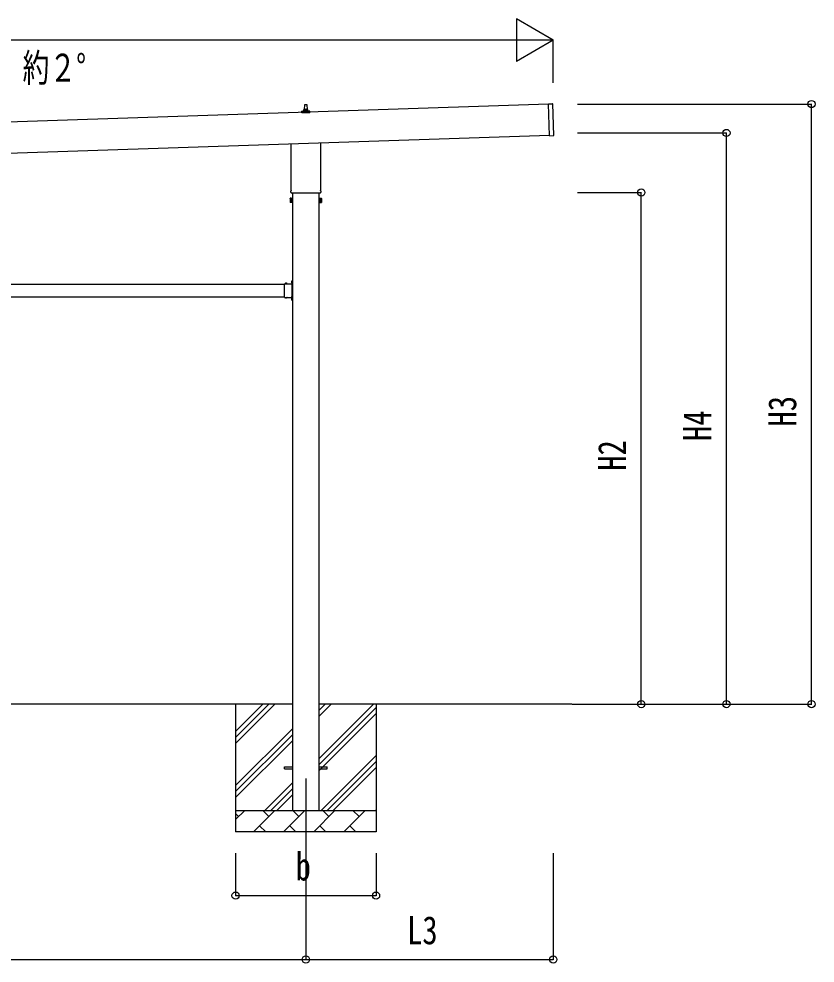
# Model space of a CAD drawing. Units: millimetres, scale not verified. Extents: x -16820 to 16820, y -11880 to 11880.
# Drawn here: x -1603 to 2140, y -3751 to 685 of the extents above; entities that cross this region are included whole.
import ezdxf
from ezdxf.enums import TextEntityAlignment as Align

# ---------------------------------------------------------------- set-up
doc = ezdxf.new("R2010")
doc.units = ezdxf.units.MM
doc.header["$LTSCALE"] = 50
for name, color, linetype in [('0-2_USER1', 3, 'Continuous'), ('0-4_YKK_12', 2, 'Continuous'), ('0-5_YKK_13', 4, 'Continuous'), ('0-6_YKK_A1', 4, 'Continuous'), ('0-7_YKK_D', 6, 'Continuous')]:
    doc.layers.add(name, color=color, linetype=linetype)
doc.styles.add('ＭＳ ゴシック', font='')
doc.styles.get('ＭＳ ゴシック').set_extended_font_data('MS Gothic')

msp = doc.modelspace()

# ---------------------------------------------------------------- linework, layer by layer
at = {"layer": '0-4_YKK_12'}
msp.add_line((-254.03, -2884.13), (-254.03, -3384.13), dxfattribs=at)
at = {"layer": '0-5_YKK_13'}
for p, q in [((-260.03, 258.47), (-259.31, 281.99)), ((-258.31, 282.97), (-249.76, 282.97)), ((-248.76, 281.99), (-248.03, 258.47)), ((886.74, 285.9), (905.72, 286.54)), ((891.74, 135.99), (886.74, 285.9)), ((911.69, 137.65), (906.76, 285.57)), ((-272.28, 242.97), (-272.28, 250.68)), ((-235.78, 242.97), (-272.28, 242.97)), ((-271.9, 251.47), (-236.17, 251.47)), ((-271.52, 251.65), (-264.8, 253.28)), ((-264.42, 253.47), (-243.65, 253.47)), ((-264.03, 254.25), (-264.03, 258.47)), ((-263.03, 258.47), (-245.03, 258.47)), ((-244.03, 254.25), (-244.03, 258.47)), ((-236.55, 251.65), (-243.27, 253.28)), ((-235.78, 242.97), (-235.78, 250.68)), ((891.74, 135.99), (910.72, 136.62)), ((-322.33, -121.02), (-322.33, 98.55)), ((-185.73, 103.1), (-185.73, -121.02)), ((-324.03, -129.79), (-324.03, -124.29)), ((-184.03, -124.29), (-184.03, -129.79)), ((-328.03, -159.29), (-327.27, -157.98)), ((-328.03, -159.29), (-328.03, -176.29)), ((-328.03, -176.29), (-327.27, -177.61)), ((-321.03, -162.89), (-327.27, -162.89)), ((-321.03, -172.7), (-327.27, -172.7)), ((-186.1, -133.29), (-321.97, -133.29)), ((-318.53, -176.99), (-321.03, -176.99)), ((-189.53, -176.99), (-187.03, -176.99)), ((-187.03, -162.89), (-180.79, -162.89)), ((-187.03, -172.7), (-180.79, -172.7)), ((-180.03, -159.29), (-180.79, -157.98)), ((-180.03, -176.29), (-180.79, -177.61)), ((-180.03, -159.29), (-180.03, -176.29)), ((-321.03, -177.61), (-327.27, -177.61)), ((-187.03, -177.61), (-180.79, -177.61)), ((-354.53, -569.41), (-354.53, -559.03)), ((-354.53, -559.03), (-318.13, -559.03)), ((-354.53, -611.41), (-354.53, -570.84)), ((-351.27, -558.17), (-351.27, -558.33)), ((-350.57, -559.03), (-342.5, -559.03)), ((-347.66, -559.03), (-348.98, -556.37)), ((-345.41, -559.03), (-344.08, -556.37)), ((-341.8, -558.17), (-341.8, -558.33)), ((-322.23, -551.13), (-316.53, -551.13)), ((-318.53, -560.63), (-321.53, -560.63)), ((-318.13, -550), (-320.79, -548.68)), ((-318.13, -552.25), (-320.79, -553.58)), ((-319, -546.39), (-318.83, -546.39)), ((-319, -555.86), (-318.83, -555.86)), ((-318.53, -569.41), (-318.53, -562.63)), ((-318.53, -611.41), (-318.53, -570.84)), ((-318.13, -543.63), (-316.53, -543.63)), ((-318.13, -560.59), (-318.13, -543.63)), ((-318.13, -547.09), (-318.13, -555.16)), ((-316.53, -548.13), (-318.13, -548.13)), ((-318.13, -549.13), (-316.53, -549.13)), ((-318.13, -553.13), (-316.53, -553.13)), ((-316.53, -554.13), (-318.13, -554.13)), ((-354.53, -623.23), (-354.53, -612.84)), ((-318.53, -619.63), (-318.53, -612.84)), ((-354.53, -623.23), (-318.13, -623.23)), ((-351.27, -624.09), (-351.27, -623.93)), ((-350.57, -623.23), (-342.5, -623.23)), ((-347.66, -623.23), (-348.98, -625.88)), ((-345.41, -623.23), (-344.08, -625.88)), ((-341.8, -624.09), (-341.8, -623.93)), ((-321.53, -621.63), (-318.53, -621.63)), ((-318.13, -630), (-320.79, -628.68)), ((-318.13, -632.25), (-320.79, -633.58)), ((-319, -626.39), (-318.83, -626.39)), ((-319, -635.86), (-318.83, -635.86)), ((-318.13, -638.63), (-318.13, -621.67)), ((-318.13, -627.09), (-318.13, -635.16)), ((-318.13, -629.13), (-316.53, -629.13)), ((-318.13, -633.13), (-316.53, -633.13)), ((-318.13, -638.63), (-316.53, -638.63)), ((-354.03, -2829.63), (-316.53, -2829.63)), ((-354.03, -2838.63), (-354.03, -2829.63)), ((-354.03, -2838.63), (-316.53, -2838.63)), ((-191.53, -2829.63), (-154.03, -2829.63)), ((-191.53, -2838.63), (-154.03, -2838.63)), ((-154.03, -2838.63), (-154.03, -2829.63))]:
    msp.add_line(p, q, dxfattribs=at)
for points in [[(-321.03, -177.61), (-321.03, -157.98), (-327.27, -157.98)], [(-321.03, -176.99), (-321.03, -158.59), (-318.53, -158.59)], [(-187.03, -176.99), (-187.03, -158.59), (-189.53, -158.59)], [(-187.03, -177.61), (-187.03, -157.98), (-180.79, -157.98)], [(-318.53, -562.63), (-321.53, -562.63), (-321.53, -559.03)], [(-316.53, -558.63), (-316.53, -552.63), (-316.53, -549.63), (-316.53, -543.63)], [(-318.53, -619.63), (-321.53, -619.63), (-321.53, -623.23)], [(-316.53, -638.63), (-316.53, -632.63), (-316.53, -629.63), (-316.53, -623.63)]]:
    msp.add_lwpolyline(points, dxfattribs=at)
for points in [[(-318.53, -178.29), (-318.53, -157.29), (-316.53, -157.29), (-316.53, -178.29)], [(-189.53, -178.29), (-189.53, -157.29), (-191.53, -157.29), (-191.53, -178.29)]]:
    msp.add_lwpolyline(points, close=True, dxfattribs=at)
for centre, radius, start, end in [((-258.31, 281.97), 1, 90, 178.60509), ((-249.76, 281.97), 1, 1.39491, 90), ((905.76, 285.54), 1, 1.90915, 91.90915), ((-271.28, 250.68), 1, 103.62699, 180), ((-265.03, 254.25), 1, 283.62699, 0), ((-259.95, 257.83), 4.13, 90, 171.17633), ((-263.03, 257.47), 1, 90, 180), ((-250.7, 258.47), 4.83, 133.60282, 180), ((-257.37, 258.47), 4.83, 0, 46.39718), ((-248.12, 257.83), 4.13, 8.82367, 90), ((-245.03, 257.47), 1, 0, 90), ((-243.03, 254.25), 1, 180, 256.37301), ((-236.78, 250.68), 1, 0, 76.37301), ((910.69, 137.62), 1, 271.90915, 1.90915), ((-320.03, -124.29), 4, 125.09963, 180), ((-320.03, -129.79), 4, 180, 194.47751), ((-320.03, -129.79), 4, 194.47751, 241.04498), ((-188.03, -129.79), 4, 298.95502, 345.52249), ((-188.03, -124.29), 4, 0, 54.90037), ((-188.03, -129.79), 4, 345.52249, 0), ((-323.69, -160.43), 4.34, 145.61575, 214.38425), ((-323.69, -175.15), 4.34, 145.61575, 214.38425), ((-311.79, -167.79), 16.24, 162.41205, 197.58795), ((-184.38, -160.43), 4.34, 325.61575, 34.38425), ((-196.27, -167.79), 16.24, 342.41205, 17.58795), ((-184.38, -175.15), 4.34, 325.61575, 34.38425), ((-355.23, -570.13), 1, 314.427, 45.573), ((-350.41, -558.17), 0.862, 129.12355, 180), ((-350.57, -558.33), 0.7, 180, 270), ((-346.53, -562.93), 7, 90, 129.12355), ((-346.53, -562.93), 7, 50.87645, 90), ((-342.5, -558.33), 0.7, 270, 0), ((-342.66, -558.17), 0.862, 0, 50.87645), ((-314.23, -551.13), 7, 140.87645, 180), ((-314.23, -551.13), 7, 180, 219.12355), ((-319, -547.25), 0.862, 90, 140.87645), ((-319, -555), 0.862, 219.12355, 270), ((-318.83, -547.09), 0.7, 0, 90), ((-318.83, -555.16), 0.7, 270, 0), ((-317.83, -570.13), 1, 134.427, 225.573), ((-318.53, -558.63), 2, 270, 0), ((-355.23, -612.13), 1, 314.427, 45.573), ((-317.83, -612.13), 1, 134.427, 225.573), ((-350.57, -623.93), 0.7, 90, 180), ((-350.41, -624.09), 0.862, 180, 230.87645), ((-346.53, -619.33), 7, 230.87645, 270), ((-346.53, -619.33), 7, 270, 309.12355), ((-342.5, -623.93), 0.7, 0, 90), ((-342.66, -624.09), 0.862, 309.12355, 0), ((-314.23, -631.13), 7, 140.87645, 180), ((-314.23, -631.13), 7, 180, 219.12355), ((-319, -627.25), 0.862, 90, 140.87645), ((-319, -635), 0.862, 219.12355, 270), ((-318.83, -627.09), 0.7, 0, 90), ((-318.83, -635.16), 0.7, 270, 0), ((-318.53, -623.63), 2, 0, 90)]:
    msp.add_arc(centre, radius, start, end, dxfattribs=at)
at = {"layer": '0-6_YKK_A1'}
for p, q in [((886.81, 283.91), (-4505.26, 104.2)), ((-4500.43, -40.72), (891.63, 139.02)), ((-316.53, -133.29), (-316.53, -3034.13)), ((-191.53, -3034.13), (-191.53, -133.29)), ((-3253.53, -561.13), (-354.53, -561.13)), ((-3253.53, -621.13), (-354.53, -621.13)), ((-321.53, -621.13), (-317.03, -621.13)), ((-316.53, -2534.13), (-3291.53, -2534.13)), ((-584.03, -2534.13), (-584.03, -3134.13)), ((-584.03, -2719.18), (-398.98, -2534.13)), ((-584.03, -2690.89), (-427.27, -2534.13)), ((-584.03, -2662.61), (-455.55, -2534.13)), ((996.85, -2534.13), (-191.53, -2534.13)), ((-191.53, -2789.23), (63.57, -2534.13)), ((-191.53, -2591.24), (-134.42, -2534.13)), ((-191.53, -2562.95), (-162.71, -2534.13)), ((-191.53, -2817.51), (75.97, -2550.01)), ((75.97, -2534.13), (75.97, -3134.13)), ((-191.53, -2845.79), (75.97, -2578.29)), ((-584.03, -2917.17), (-316.53, -2649.67)), ((-584.03, -2945.45), (-316.53, -2677.95)), ((-584.03, -2973.74), (-316.53, -2706.24)), ((-181.88, -3034.13), (75.97, -2776.28)), ((-153.59, -3034.13), (75.97, -2804.57)), ((-125.31, -3034.13), (75.97, -2832.85)), ((-446.43, -3034.13), (-316.53, -2904.23)), ((-418.15, -3034.13), (-316.53, -2932.51)), ((-389.87, -3034.13), (-316.53, -2960.79)), ((-584.03, -3034.13), (75.97, -3034.13)), ((-584.03, -3077.02), (-541.14, -3034.13)), ((-569.69, -3062.68), (-584.03, -3048.34)), ((-499.72, -3134.13), (-399.72, -3034.13)), ((-428.27, -3062.68), (-456.83, -3034.13)), ((-358.3, -3134.13), (-258.3, -3034.13)), ((-286.85, -3062.68), (-315.4, -3034.13)), ((-216.88, -3134.13), (-116.88, -3034.13)), ((-145.43, -3062.68), (-173.98, -3034.13)), ((-75.46, -3134.13), (24.54, -3034.13)), ((-4.01, -3062.68), (-32.56, -3034.13)), ((72.68, -3034.13), (75.97, -3030.84)), ((75.97, -3134.13), (-584.03, -3134.13)), ((-471.17, -3105.57), (-442.61, -3134.13)), ((-329.74, -3105.57), (-301.19, -3134.13)), ((-188.32, -3105.57), (-159.77, -3134.13)), ((-46.9, -3105.57), (-18.35, -3134.13))]:
    msp.add_line(p, q, dxfattribs=at)
msp.add_lwpolyline([(-321.53, -561.13), (-317.03, -561.13), (-317.03, -621.13)], dxfattribs=at)
at = {"layer": '0-7_YKK_D'}
for p, q in [((909.11, 584.99), (735.91, 684.99)), ((735.91, 684.99), (735.91, 484.99)), ((709.11, 584.99), (-4322.73, 584.99)), ((909.11, 584.99), (562.7, 584.99)), ((909.11, 584.99), (735.91, 484.99)), ((909.11, 384.7), (909.11, 585.99)), ((1022.99, 284.99), (2123.99, 284.99)), ((2122.99, -2534.13), (2122.99, 284.99)), ((1022.99, 148.87), (1723.99, 148.87)), ((1722.99, -2534.13), (1722.99, 148.87)), ((1022.99, -130.79), (1323.99, -130.79)), ((1322.99, -2534.13), (1322.99, -130.79)), ((997.85, -2534.13), (1723.99, -2534.13)), ((1022.99, -2534.13), (1323.99, -2534.13)), ((1022.99, -2534.13), (2123.99, -2534.13)), ((-584.03, -3234.13), (-584.03, -3435.13)), ((-254.03, -3234.13), (-254.03, -3735.13)), ((-254.03, -3234.13), (-254.03, -3735.13)), ((75.97, -3234.13), (75.97, -3435.13)), ((909.11, -3235.13), (909.11, -3735.13)), ((-584.03, -3434.13), (75.97, -3434.13)), ((-3354.03, -3734.13), (-254.03, -3734.13)), ((-254.03, -3734.13), (909.11, -3734.13))]:
    msp.add_line(p, q, dxfattribs=at)
for centre in [(2122.99, 284.99), (1722.99, 148.87), (1322.99, -130.79), (1322.99, -2534.13), (1722.99, -2534.13), (2122.99, -2534.13), (-584.03, -3434.13), (75.97, -3434.13), (-254.03, -3734.13), (-254.03, -3734.13), (909.11, -3734.13)]:
    msp.add_circle(centre, 17, dxfattribs=at)

# ---------------------------------------------------------------- texts
at = {"layer": '0-2_USER1', "style": 'ＭＳ ゴシック', "width": 0.7}
msp.add_text('約２°', height=132, dxfattribs=at).set_placement((-1585.46, 349.72), align=Align.BOTTOM_LEFT)
at = {"layer": '0-7_YKK_D', "style": 'ＭＳ ゴシック', "width": 0.8}
for s, p in [('H3', (2090.99, -1230.17)), ('H4', (1690.99, -1298.23)), ('H2', (1290.99, -1438.06))]:
    msp.add_text(s, height=132, rotation=90, dxfattribs=at).set_placement(p, align=Align.BOTTOM_LEFT)
for s, p in [('b', (-302.03, -3402.13)), ('L3', (221.94, -3702.13))]:
    msp.add_text(s, height=132, dxfattribs=at).set_placement(p, align=Align.BOTTOM_LEFT)

doc.saveas('drawing.dxf')
